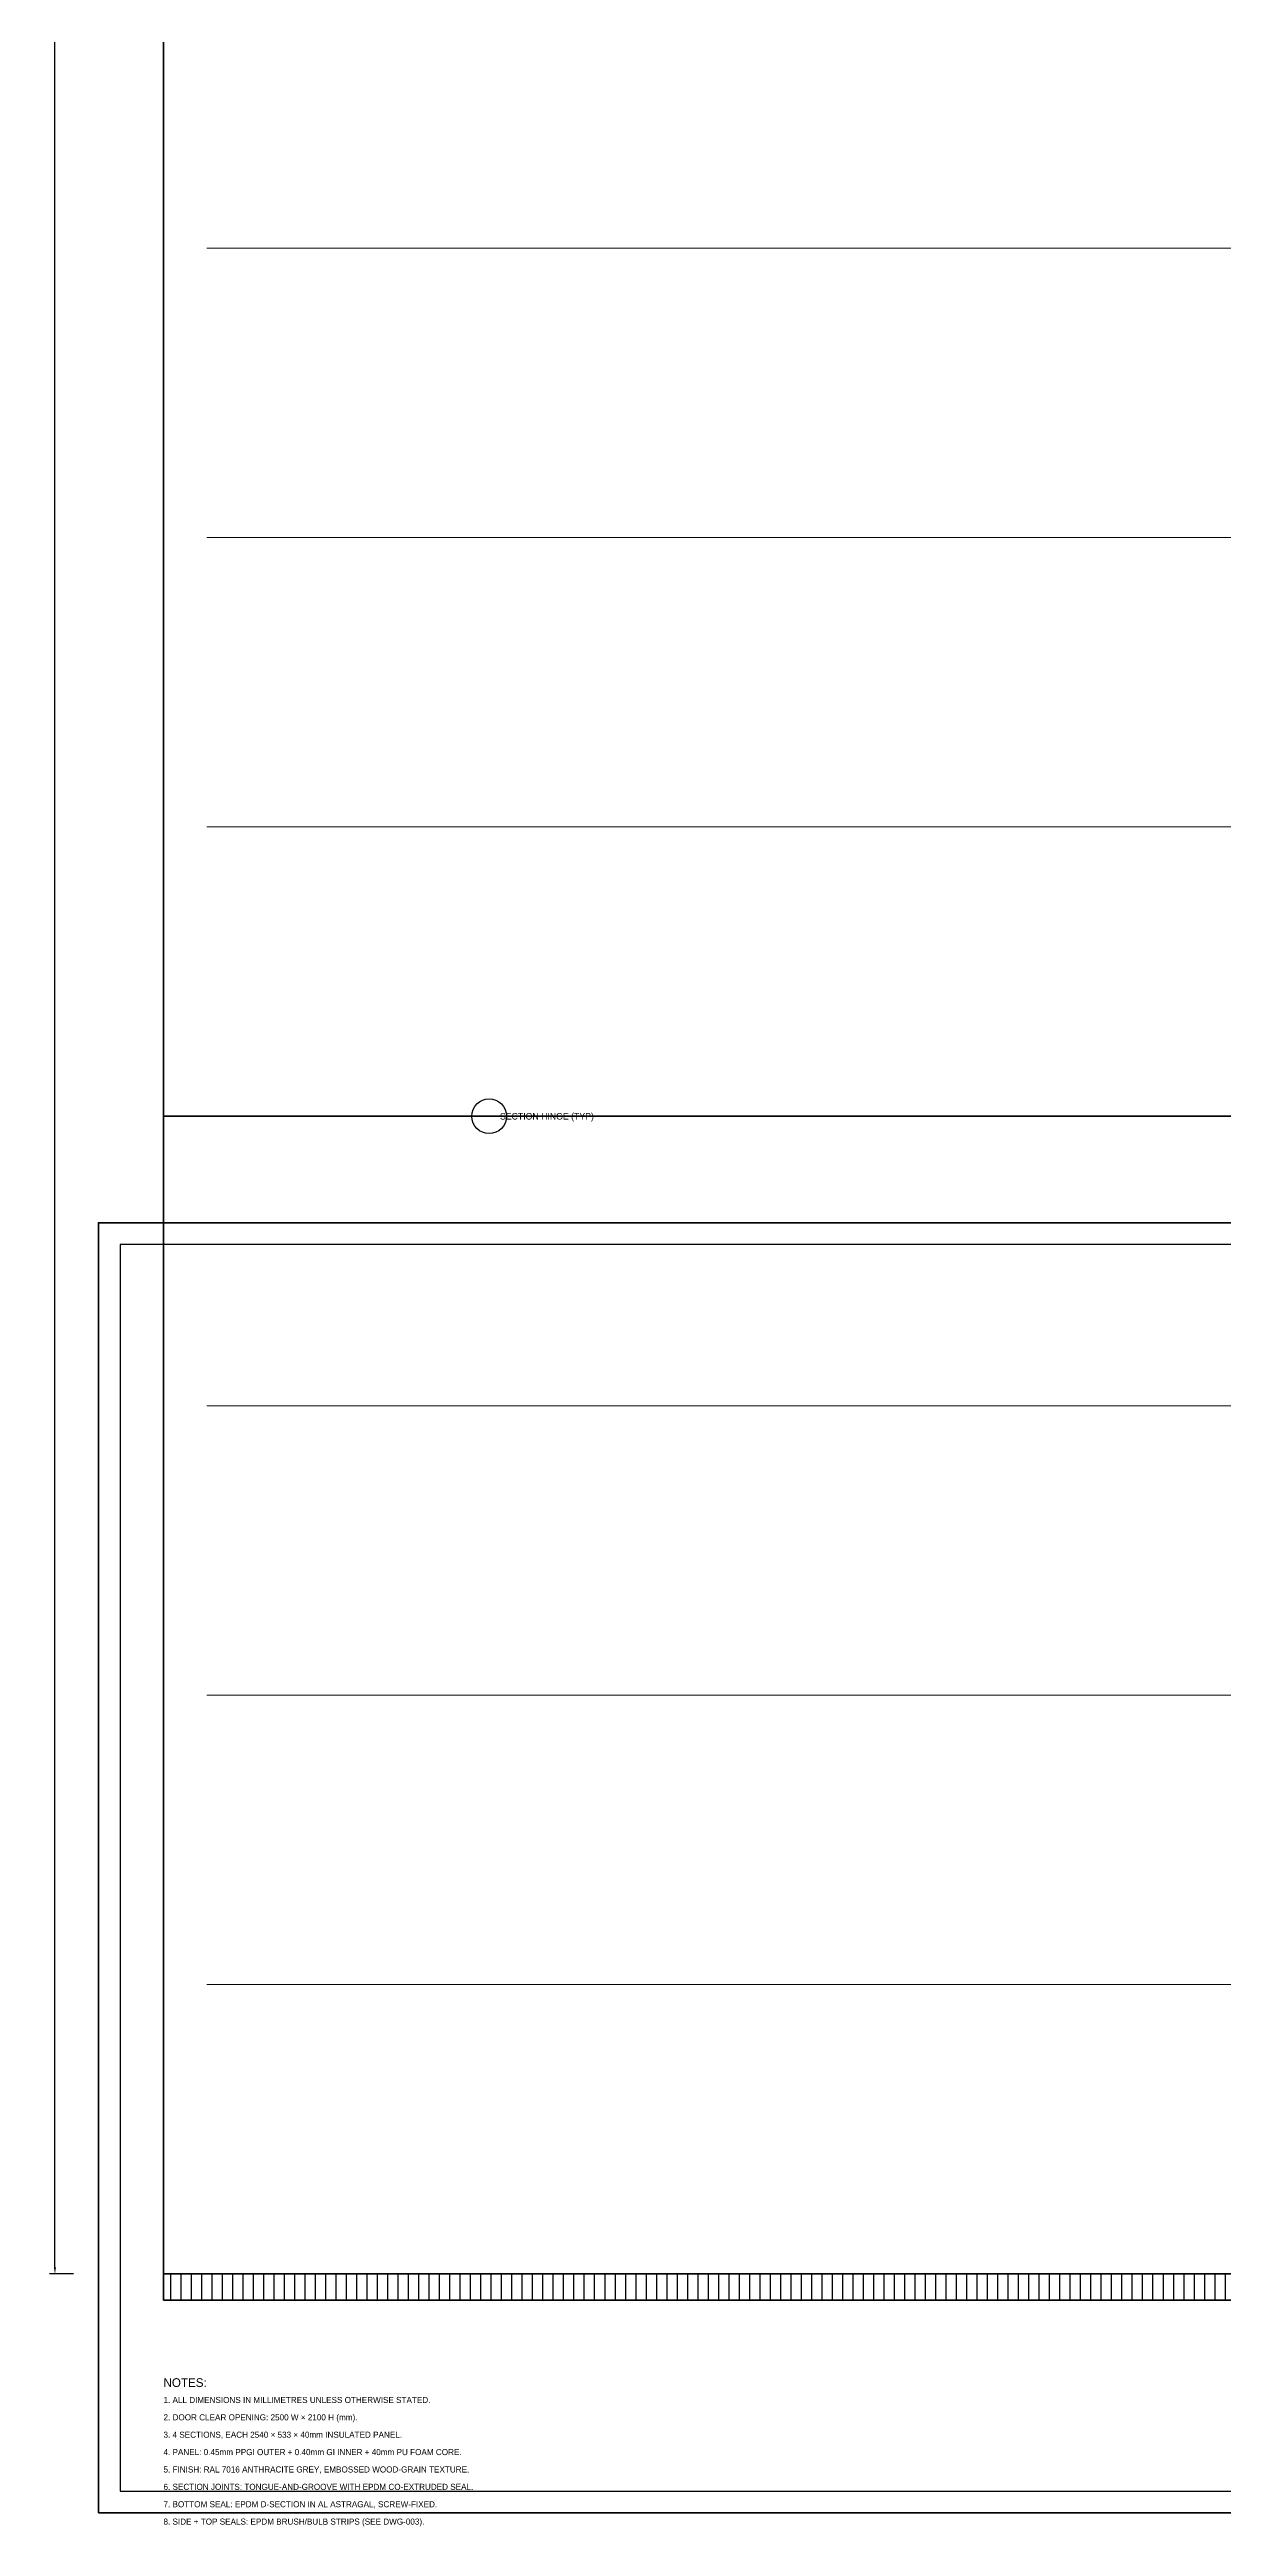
# Model space of a CAD drawing. Header units: millimetres. Extents: x -22 to 2602, y -6 to 2299.
# Drawn here: x -22 to 518, y -6 to 1134 of the extents above; entities that cross this region are included whole.
import ezdxf
from ezdxf.enums import TextEntityAlignment as Align

# ---------------------------------------------------------------- set-up
doc = ezdxf.new("R2010")
doc.units = ezdxf.units.MM
for name, color, linetype in [('DIM', 2, 'Continuous'), ('HATCH', 8, 'Continuous'), ('NOTES', 3, 'Continuous'), ('OUTLINE', 7, 'Continuous'), ('TITLE', 6, 'Continuous')]:
    doc.layers.add(name, color=color, linetype=linetype)
doc.styles.add('OpenSansCondensed-Light', font='OpenSansCondensed-Light.ttf')
doc.dimstyles.get("Standard").update_dxf_attribs({"dimtxt": 3.5, "dimasz": 3, "dimexe": 2.5, "dimexo": 1.5, "dimgap": 1, "dimtad": 1, "dimcen": 2.5, "dimazin": 3, "dimtfac": 1, "dimtmove": 0, "dimatfit": 3})

# ---------------------------------------------------------------- blocks, each defined once
blk = doc.blocks.new('_CLOSEDFILLED')
at = {"color": 0, "linetype": 'BYBLOCK'}
blk.add_solid([(-1, 0.16), (0, 0), (-1, -0.16)], dxfattribs=at)
blk = doc.blocks.new('*D2')
for p, q in [((-11.5, 2242), (-22.5, 2242)), ((-20, 1183), (-20, 2239)), ((-20, 113), (-20, 1169)), ((-11.5, 110), (-22.5, 110))]:
    blk.add_line(p, q)
at = {"layer": 'Defpoints'}
for p in [(-10, 2242), (-20, 110), (-10, 110)]:
    blk.add_point(p, dxfattribs=at)
at = {"layer": 'DIM', "xscale": 3, "yscale": 3}
for p, rotation in [((-20, 2242), 90), ((-20, 110), 270)]:
    blk.add_blockref('_CLOSEDFILLED', p, dxfattribs=dict(at, rotation=rotation))
at = {"layer": 'DIM', "insert": (-20, 1176), "char_height": 3.5, "attachment_point": 5, "rotation": 90, "style": 'OpenSansCondensed-Light'}
blk.add_mtext('2132', dxfattribs=at)

msp = doc.modelspace()

# ---------------------------------------------------------------- hatches: boundary and pattern name
at = {"layer": 'HATCH'}
h = msp.add_hatch(dxfattribs=at)
h.set_pattern_fill('ANSI31', scale=1.5, angle=45)
h.paths.add_polyline_path([(30, 98), (2570, 98), (2570, 110), (30, 110)])

# ---------------------------------------------------------------- linework, layer by layer
at = {"layer": 'OUTLINE', "lineweight": 13}
for p, q in [((50, 1042.75), (2550, 1042.75)), ((50, 909.5), (2550, 909.5)), ((50, 776.25), (2550, 776.25)), ((50, 509.75), (2550, 509.75)), ((50, 376.5), (2550, 376.5)), ((50, 243.25), (2550, 243.25))]:
    msp.add_line(p, q, dxfattribs=at)
at = {"layer": 'OUTLINE', "lineweight": 70}
msp.add_line((30, 643), (2570, 643), dxfattribs=at)
at = {"layer": 'OUTLINE', "lineweight": 50}
for points in [[(30, 643), (2570, 643), (2570, 1176), (30, 1176), (30, 643)], [(30, 110), (2570, 110), (2570, 643), (30, 643), (30, 110)]]:
    msp.add_lwpolyline(points, dxfattribs=at)
at = {"layer": 'OUTLINE', "lineweight": 35}
msp.add_lwpolyline([(30, 98), (2570, 98), (2570, 110), (30, 110)], close=True, dxfattribs=at)
at = {"layer": 'OUTLINE'}
msp.add_circle((180, 643), 8, dxfattribs=at)
at = {"layer": 'TITLE', "lineweight": 50}
msp.add_lwpolyline([(0, 0), (841, 0), (841, 594), (0, 594), (0, 0)], dxfattribs=at)
at = {"layer": 'TITLE', "lineweight": 25}
msp.add_lwpolyline([(10, 10), (831, 10), (831, 584), (10, 584), (10, 10)], dxfattribs=at)

# ---------------------------------------------------------------- texts
at = {"layer": 'NOTES'}
for s, height, p in [('SECTION HINGE (TYP)', 3, (185, 643)), ('NOTES:', 4, (30, 60)), ('1. ALL DIMENSIONS IN MILLIMETRES UNLESS OTHERWISE STATED.', 2.8, (30, 52)), ('3. 4 SECTIONS, EACH 2540 × 533 × 40mm INSULATED PANEL.', 2.8, (30, 36)), ('2. DOOR CLEAR OPENING: 2500 W × 2100 H (mm).', 2.8, (30, 44)), ('4. PANEL: 0.45mm PPGI OUTER + 0.40mm GI INNER + 40mm PU FOAM CORE.', 2.8, (30, 28)), ('5. FINISH: RAL 7016 ANTHRACITE GREY, EMBOSSED WOOD-GRAIN TEXTURE.', 2.8, (30, 20)), ('6. SECTION JOINTS: TONGUE-AND-GROOVE WITH EPDM CO-EXTRUDED SEAL.', 2.8, (30, 12)), ('7. BOTTOM SEAL: EPDM D-SECTION IN AL ASTRAGAL, SCREW-FIXED.', 2.8, (30, 4)), ('8. SIDE + TOP SEALS: EPDM BRUSH/BULB STRIPS (SEE DWG-003).', 2.8, (30, -4))]:
    msp.add_text(s, height=height, dxfattribs=at).set_placement(p, align=Align.MIDDLE_LEFT)

# ---------------------------------------------------------------- dimensions: what is measured, and where the dimension line sits
at = {"layer": 'DIM'}
dim = msp.add_linear_dim(base=(-20, 110), p1=(-10, 110), p2=(-10, 2242), angle=90, dimstyle='Standard', dxfattribs=at)
dim.commit()
dim.dimension.update_dxf_attribs({"geometry": '*D2', "text_midpoint": (-20, 1176)})

doc.saveas('drawing.dxf')
